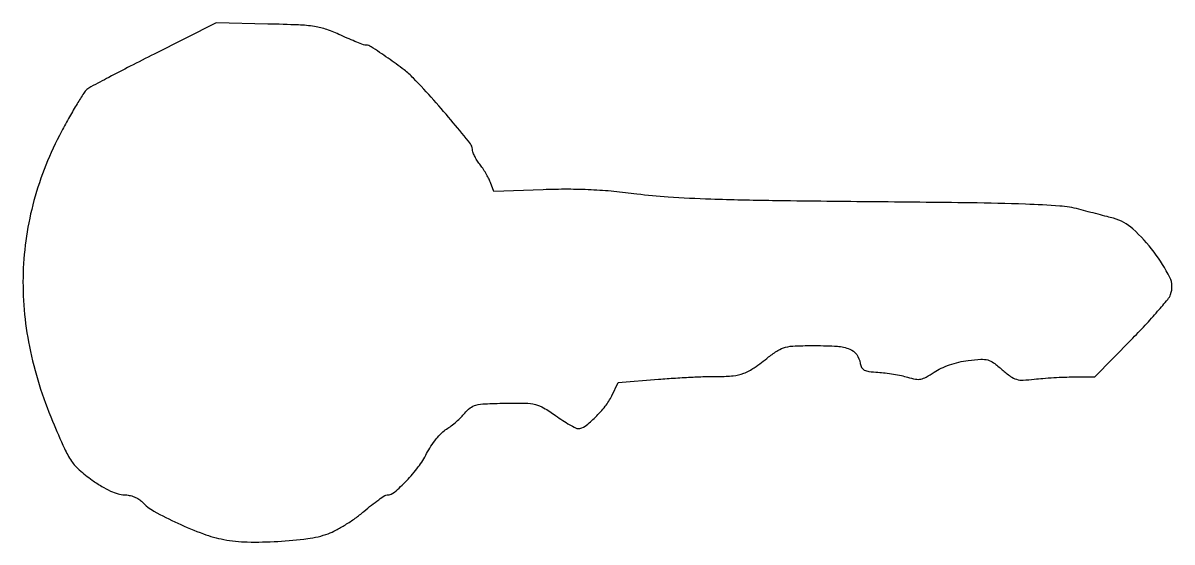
# Model space of a CAD drawing. Extents: x 0 to 312, y 0 to 141.
import ezdxf

# ---------------------------------------------------------------- set-up
doc = ezdxf.new("R2010")
doc.units = 0

msp = doc.modelspace()

# ---------------------------------------------------------------- linework, layer by layer
msp.add_lwpolyline([(35.69577, 132.589553, 0.002126), (29.150851, 129.269495, 0.003074), (23.397131, 126.275153, 0.001593), (18.547132, 123.693309, 0.050131), (17.425492, 122.938164, 0.077892), (16.609051, 122.012161, 0.00565), (14.805621, 119.108835, 0.007797), (12.738388, 115.572051, 0.005817), (10.565487, 111.610726, 0.055588), (3.088403, 92.836984, 0.05934), (0.145752, 73.289373, 0.05808), (1.857616, 53.234996, 0.049646), (8.136515, 32.965427, 0.005894), (11.365619, 25.564132, 0.041976), (13.263426, 22.147958, 0.065308), (15.370576, 19.752319, 0.02549), (18.837835, 17.016749, 0.017996), (21.46711, 15.29028, 0.028754), (23.84053, 14.031805, 0.034216), (25.910526, 13.248762, 0.073442), (27.594988, 13, -0.050904), (28.941563, 12.862553, -0.043798), (30.305439, 12.4541, -0.045287), (31.523228, 11.836988, -0.069032), (32.430314, 11.077002, 0.083912), (35.636554, 8.548299, 0.017247), (42.096469, 5.300297, 0.019068), (49.053277, 2.414135, 0.042331), (54.579527, 0.881639, 0.041326), (60.929542, 0.223356, 0.019151), (69.228351, 0.369475, 0.018877), (77.33254, 1.130681, 0.051992), (82.905971, 2.466825, 0.03845), (84.963149, 3.37577, 0.016559), (87.558444, 4.882573, 0.01627), (90.228638, 6.676912, 0.020699), (92.563259, 8.509893, -0.009218), (94.653456, 10.229969, -0.012945), (96.58523, 11.681031, -0.009214), (98.232574, 12.807858, -0.146407), (98.874696, 13, 0.178688), (100.874797, 13.738365, 0.024908), (104.138315, 16.822178, 0.029049), (107.338806, 20.577401, 0.044707), (109.599338, 24.196033, -0.028737), (110.760154, 26.193306, -0.024353), (112.203809, 28.162394, -0.025067), (113.699676, 29.829018, -0.060784), (114.995858, 30.851287, 0.026646), (116.261276, 31.716374, 0.016741), (117.647676, 32.852295, 0.016799), (118.940627, 34.065261, 0.029307), (119.914998, 35.164808, -0.065797), (121.368499, 36.582355, -0.099827), (122.958763, 37.335837, -0.04989), (125.43123, 37.693808, -0.006488), (130.763893, 37.85977, -0.008041), (136.37648, 37.871303, -0.056113), (139.092513, 37.52689, -0.074914), (141.332102, 36.612077, -0.020181), (144.55644, 34.510196, 0.010409), (146.533209, 33.16582, 0.013805), (148.388901, 32.03112, 0.011118), (149.96793, 31.170611, 0.11975), (150.670077, 31, 0.163616), (152.558265, 31.634869, 0.030651), (155.364383, 34.046798, 0.033394), (158.049833, 37.031011, 0.056729), (159.810832, 39.886258), (161.509086, 43.5), (172.504543, 44.369372, -0.004137), (177.106973, 44.694976, -0.003808), (181.843146, 44.954489, -0.003804), (186.06883, 45.121557, -0.012567), (188.855104, 45.140439, 0.02975), (192.756546, 45.300983, 0.068022), (195.613169, 45.989285, 0.058401), (198.435495, 47.490862, 0.017399), (202.355953, 50.412312, -0.030188), (204.878995, 52.193973, -0.078691), (206.921664, 53.051413, -0.052238), (209.579392, 53.415073, -0.007901), (214.953231, 53.5, -0.016378), (220.991931, 53.302142, -0.077633), (224.358228, 52.547738, -0.146205), (226.239699, 51.07004, -0.118863), (227.189966, 48.677379, 0.090378), (227.56638, 47.547965, 0.151518), (228.279868, 46.858777, 0.086402), (229.568798, 46.467186, 0.016781), (232, 46.250204, -0.016397), (233.982728, 46.074784, -0.011157), (236.224296, 45.751239, -0.011253), (238.375679, 45.341573, -0.022102), (240.061434, 44.902377, 0.030734), (242.162987, 44.3934, 0.091554), (243.637943, 44.402887, 0.081159), (245.111086, 44.942286, 0.020821), (247.274365, 46.282318, -0.040542), (249.137068, 47.336972, -0.025665), (251.45348, 48.269797, -0.024705), (253.982467, 49.00281, -0.027111), (256.494474, 49.456043, -0.015215), (259.928311, 49.779324, -0.082308), (261.785197, 49.591506, -0.092385), (263.381999, 48.821546, -0.021751), (265.701991, 46.956793, 0.021793), (267.968193, 45.13559, 0.08651), (269.561538, 44.344608, 0.083011), (271.36183, 44.122861, 0.01913), (274.420448, 44.372204, -0.010056), (276.773207, 44.607044, -0.005459), (279.672956, 44.805861, -0.005436), (282.628847, 44.943904, -0.008566), (285.168339, 44.991308), (290.836677, 45), (300.668339, 55.024705, 0.006591), (304.499339, 59.035336, 0.008713), (307.875588, 62.793724, 0.006583), (310.592144, 66.010455, 0.080854), (311.397493, 67.395187, 0.210539), (311.170848, 71.960766, 0.045113), (306.893214, 78.863442, 0.046345), (301.181942, 85.148905, 0.122087), (295.872167, 88.033317, -0.000344), (294.169767, 88.477715, -0.000121), (291.728074, 89.117523, -0.00012), (289.044372, 89.822128, -0.000141), (286.5, 90.491571, 0.046307), (281.336333, 91.35145, 0.009258), (272.000697, 91.855575, 0.005665), (257.075021, 92.215387, 0.001048), (229.591509, 92.508809, -0.001336), (203.417601, 92.803328, -0.004796), (186.709816, 93.196305, -0.007342), (175.073737, 93.752837, -0.018304), (166.600839, 94.595085, 0.010919), (160.388517, 95.305407, 0.011246), (154.211979, 95.735476, 0.010955), (147.872538, 95.894731, 0.009277), (141.170109, 95.791856), (127.821558, 95.339138), (126.890784, 97.787259, 0.027689), (126.39327, 98.905281, 0.014046), (125.651799, 100.255663, 0.013909), (124.806231, 101.610239, 0.020166), (123.980005, 102.752549, -0.026369), (123.222198, 103.828097, -0.026351), (122.581627, 104.977663, -0.027302), (122.132152, 106.037533, -0.086843), (122, 106.79266, 0.170942), (121.489837, 108.241264, 0.00395), (116.823107, 113.952103, 0.009116), (111.528846, 120.095964, 0.009042), (106, 126.059723, 0.039173), (103.489999, 128.29169, 0.010206), (99.119011, 131.46604, 0.005448), (94.534412, 134.581102, 0.147535), (93.145658, 135, -0.088031), (92.458472, 135.121932, -0.006617), (90.680629, 135.800168, -0.008981), (88.572561, 136.68065, -0.006705), (86.279635, 137.723975, 0.027049), (82.523136, 139.252072, 0.045315), (79.215691, 140.067387, 0.027894), (74.850847, 140.48484, 0.00475), (66.5, 140.736091), (52.5, 141.024232)], format="xyb", close=True)

doc.saveas('drawing.dxf')
